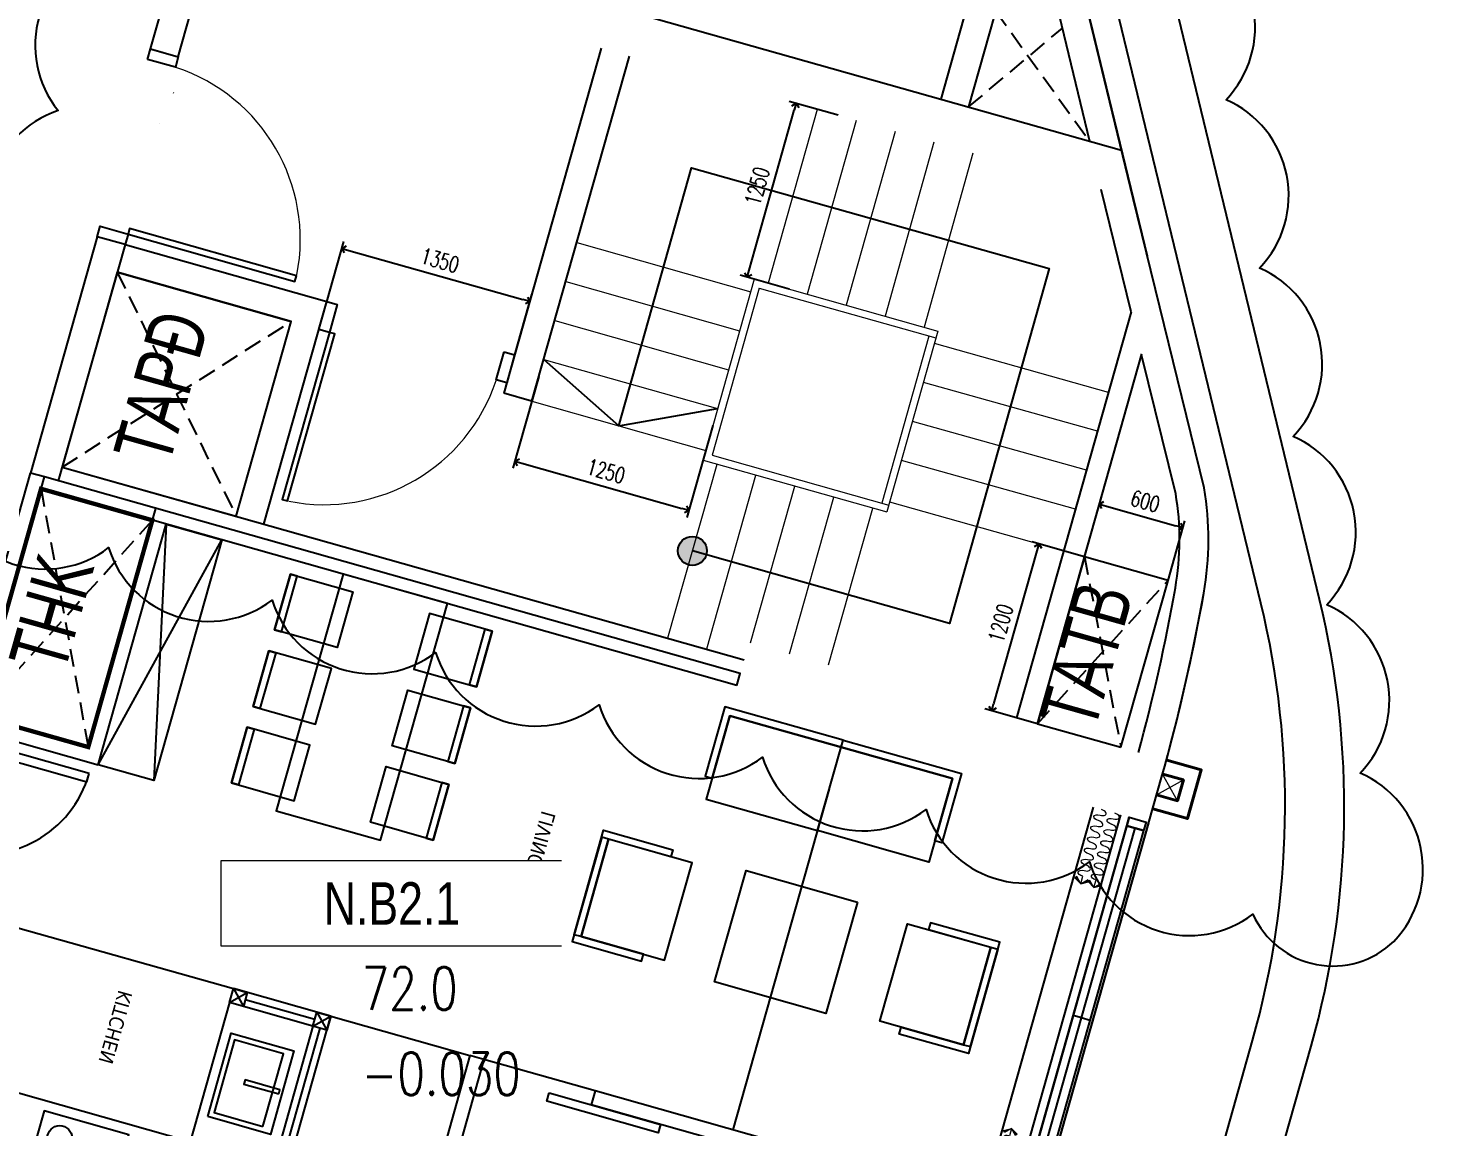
# Model space of a CAD drawing. Header units: millimetres. Extents: x -361706341 to 361216459, y -284152911 to 284385905.
# Drawn here: x -35786 to -26071, y 129701 to 137300 of the extents above; entities that cross this region are included whole.
import ezdxf
from ezdxf.enums import TextEntityAlignment as Align
from ezdxf.xclip import XClip

# ---------------------------------------------------------------- set-up
doc = ezdxf.new("R2010")
doc.units = ezdxf.units.MM
doc.header["$LTSCALE"] = 100
doc.header["$MEASUREMENT"] = 0
doc.header["$XCLIPFRAME"] = 0
doc.set_wipeout_variables(frame=1)
for name, pattern in [('ACAD_ISO03W100', [30, 12, -18]), ('HIDDEN', [0.375, 0.25, -0.125]), ('Xref_ST_MBDV Cot vach 30.7.2022$0$HIDDEN', [0.375, 0.25, -0.125])]:
    doc.linetypes.add(name, pattern=pattern)
for name, color, linetype in [('1VinaPVC-Text', 9, 'Continuous'), ('A-_FURN----_E-_N', 251, 'Continuous'), ('A-_SANIEQPT_E-_N', 251, 'Continuous'), ('A-ANNO-ROOM', 50, 'Continuous'), ('A-CORE-OTLN', 160, 'Continuous'), ('A-FLOR-STRS', 1, 'Continuous'), ('A-FLOR-STRS-ARROW', 8, 'Continuous'), ('A-WALL-FNSH', 11, 'Continuous'), ('A-WALL-PATT', 251, 'Continuous'), ('dien tich thong thuy', 3, 'Continuous'), ('IDEA - dim', 251, 'Continuous'), ('KT-Net manh', 139, 'Continuous'), ('KT-Tuong', 1, 'Continuous'), ('Xref_NT1+NT2_MBDV Cot vach_220729$0$ccu12-Thay', 7, 'Continuous'), ('Xref_NT1+NT2_MBDV Cot vach_220729$0$KT-Text', 7, 'Continuous'), ('Xref_ST_MBDV Cot vach 30.7.2022$0$KT-Khuat', 9, 'Xref_ST_MBDV Cot vach 30.7.2022$0$HIDDEN'), ('Xref_ST_MBDV Cot vach 30.7.2022$0$KT-Thay', 7, 'Continuous')]:
    doc.layers.add(name, color=color, linetype=linetype)
for name, color, linetype, lineweight in [('A-DOOR', 1, 'Continuous', 9), ('CIC36 net manh', 8, 'Continuous', 9), ('KT-Chuviet', 255, 'Continuous', 15), ('KT-lomo nuoc', 3, 'HIDDEN', 5), ('KT-Net cat', 1, 'Continuous', 40), ('KT-Net thay', 7, 'Continuous', 15), ('KT-Net truc', 18, 'Continuous', 15)]:
    doc.layers.add(name, color=color, linetype=linetype, lineweight=lineweight)
doc.styles.add('220126_HDN_HBA typical plan$0$211210_HDN_HBA_TYPICAL PLAN CORE OPT 1$0$HBA-Text', font='GOTHIC.TTF')
doc.styles.add('font unicode ccu', font='arial.ttf')
doc.styles.add('ROMANS', font='ROMANS.SHX')
doc.styles.add('Tahoma', font='tahoma.ttf')
doc.styles.add('Xref_NT1+NT2_MBDV Cot vach_220729$0$Arial', font='arial.ttf', dxfattribs={"width": 0.7})
doc.styles.add('Xref_NT1+NT2_MBDV Cot vach_220729$0$xref.N.Cot vach tang N2$0$DIM', font='vnsimli.shx', dxfattribs={"width": 0.7})
doc.dimstyles.new('Xref_NT1+NT2_MBDV Cot vach_220729$0$xref.N.Cot vach tang N2$0$CCU 1-100 A1', dxfattribs={"dimscale": 100, "dimtxt": 2.2, "dimasz": 1, "dimexe": 1, "dimexo": 0, "dimgap": 1, "dimtad": 1, "dimdec": 0, "dimdsep": 46, "dimtxsty": 'Xref_NT1+NT2_MBDV Cot vach_220729$0$xref.N.Cot vach tang N2$0$DIM', "dimblk1": 'Xref_NT1+NT2_MBDV Cot vach_220729$0$xref.N.Cot vach tang N2$0$_ARCHTICK', "dimblk2": 'Xref_NT1+NT2_MBDV Cot vach_220729$0$xref.N.Cot vach tang N2$0$_ARCHTICK', "dimsah": 1, "dimcen": 0, "dimdle": 1, "dimclrd": 256, "dimclre": 256, "dimclrt": 31, "dimadec": 0, "dimazin": 0, "dimtfac": 1, "dimtdec": 0, "dimtix": 1, "dimtmove": 2, "dimatfit": 3, "dimldrblk": 'Xref_NT1+NT2_MBDV Cot vach_220729$0$xref.N.Cot vach tang N2$0$_ARCHTICK', "dimfxl": 8, "dimtolj": 1, "dimarcsym": 0})

# ---------------------------------------------------------------- blocks, each defined once
blk = doc.blocks.new('*U167')
for points in [[(396.7561588253833, -484.1490495130481), (464.3337632049024, -466.3349522090732), (394.4481821902239, -466.0516779393653)], [(482.6951045578201, -398.9039813853606), (464.6170375002125, -396.4493711387506), (464.3337632049024, -466.3349522090732)]]:
    blk.add_hatch(color=256).paths.add_polyline_path(points)
blk.add_line((464.3337632049024, -466.3349522090732), (416.9273155568029, -418.7598943406972))
for points in [[(396.7561588253833, -484.1490495130481), (464.3337632049024, -466.3349522090732), (394.4481821902239, -466.0516779393653)], [(482.6951045578201, -398.9039813853606), (464.6170375002125, -396.4493711387506), (464.3337632049024, -466.3349522090732)]]:
    blk.add_lwpolyline(points, close=True)
for centre in [(16.76743755071067, -17.17677016190672), (85.71403000141326, -87.65612936302188), (155.3043908096025, -157.4940017787478), (224.8947516177918, -227.3318741944736), (294.485112425981, -297.1697466101995), (364.0754732341703, -367.0076190259254)]:
    blk.add_ellipse(centre, major_axis=(34.52187991841241, 31.95056764796491), ratio=0.5238875827070036, start_param=4.731720461219403, end_param=7.873313114809197)
at = {"extrusion": (0, 0, -1)}
for centre in [(51.5728287498025, -52.1059534814385), (120.5194212005051, -122.5853126825537), (190.1097820086943, -192.4231850982796), (259.7001428168836, -262.2610575140054), (329.2905036250728, -332.0989299297313), (398.8808644332621, -401.9368023454572)]:
    blk.add_ellipse(centre, major_axis=(-32.07293168385898, -34.4082260416161), ratio=0.5238875826554585, start_param=4.731720461217387, end_param=7.87331311480718, dxfattribs=at)
blk = doc.blocks.new('*U164')
at = {"ltscale": 5}
blk.add_lwpolyline([(305, -530), (305, -1.13686837721616e-13), (-305, 0), (-305, -530)], close=True, dxfattribs=at)
for centre in [(-150, -150), (150, -150.0000000000001), (-150, -380), (150, -380)]:
    blk.add_circle(centre, 85, dxfattribs=at)
blk = doc.blocks.new('*U165')
at = {"ltscale": 5}
for points in [[(-300, -450), (300, -450), (300, 0), (-300, 0)], [(-261, -65), (261, -65), (261, -415), (-261, -415)], [(-15, -20), (15, -20), (15, -270), (-15, -270)]]:
    blk.add_lwpolyline(points, close=True, dxfattribs=at)
blk = doc.blocks.new('*U163')
at = {"linetype": 'Continuous'}
for points in [[(-375.0000000000002, -849.9999999962746), (374.9999999999998, -849.9999999962748), (375.0000000000002, 850.0000000037252), (-374.9999999999998, 850.0000000037254)], [(-724.9999999999999, 750.0000000037254), (-274.9999999999999, 750.0000000037253), (-274.9999999999999, 350.0000000037253), (-724.9999999999999, 350.0000000037254)], [(-724.9999999999999, 350.0000000037254), (-674.9999999999999, 350.0000000037254), (-674.9999999999999, 750.0000000037254), (-724.9999999999999, 750.0000000037254)], [(725.0000000000001, 750.0000000037252), (275.0000000000001, 750.0000000037253), (275.0000000000001, 350.0000000037252), (725.0000000000001, 350.0000000037252)], [(725.0000000000001, 350.0000000037252), (675.0000000000001, 350.0000000037252), (675.0000000000001, 750.0000000037252), (725.0000000000001, 750.0000000037252)], [(-725, 200.0000000037254), (-274.9999999999999, 200.0000000037253), (-275.0000000000001, -199.9999999962747), (-725, -199.9999999962746)], [(-725, -199.9999999962746), (-675, -199.9999999962746), (-675, 200.0000000037254), (-725, 200.0000000037254)], [(725, 200.0000000037251), (275.0000000000001, 200.0000000037252), (274.9999999999999, -199.9999999962748), (725, -199.9999999962749)], [(725, -199.9999999962749), (675, -199.9999999962748), (675, 200.0000000037252), (725, 200.0000000037251)], [(-725.0000000000001, -749.9999999962746), (-275.0000000000001, -749.9999999962747), (-275.0000000000001, -349.9999999962747), (-725.0000000000001, -349.9999999962746)], [(-725.0000000000001, -349.9999999962746), (-675.0000000000001, -349.9999999962746), (-675.0000000000001, -749.9999999962746), (-725.0000000000001, -749.9999999962746)], [(724.9999999999999, -749.9999999962748), (274.9999999999999, -749.9999999962747), (274.9999999999999, -349.9999999962748), (724.9999999999999, -349.9999999962748)], [(724.9999999999999, -349.9999999962748), (674.9999999999999, -349.9999999962748), (674.9999999999999, -749.9999999962748), (724.9999999999999, -749.9999999962748)]]:
    blk.add_lwpolyline(points, close=True, dxfattribs=at)
blk = doc.blocks.new('dc')
for points in [[(-1100, -40), (-1110, -40), (-1110, -100), (-1150, -100), (-1150, 100), (-1100, 100)], [(-50, -40), (-40, -40), (-40, -100), (0, -100), (0, 100), (-50, 100)], [(-1109.999999999985, -400), (-1109.999999999985, -100), (-1049.999999999985, -100), (-1049.999999999985, -400)], [(-39.99999999998545, -869.9999999999709), (-39.99999999998545, -99.9999999999709), (-99.99999999998545, -99.9999999999709), (-99.99999999998545, -869.9999999999709)]]:
    blk.add_lwpolyline(points, close=True)
for centre, radius, start, end in [((-1110.000000000029, -99.9999999999709), 300.0000000000291, 270, 0), ((-40.0000000000291, -100.0000000000873), 769.9999999999345, 180, 270)]:
    blk.add_arc(centre, radius, start, end)
blk = doc.blocks.new('27')
blk.add_line((-5.820766091346741e-11, 100), (-4.365574568510056e-11, 1.455191522836685e-11))
blk.add_lwpolyline([(84.9999999999709, 5099.999999294523), (2.91038304567337e-11, 5099.999999294509), (-2.91038304567337e-11, 100)])
at = {"color": 6, "const_width": 29.99999999999999}
blk.add_lwpolyline([(84.9999999999709, 900.0000000000146), (1714.999999999956, 900.0000000000146), (1714.999999999971, 100.0000000000146), (84.9999999999709, 100)], close=True, dxfattribs=at)
at = {"layer": 'A-_FURN----_E-_N'}
for p, q in [((3049.994292274088, 4920.000000000015), (3149.994292274074, 4920)), ((3149.994292274088, 2920.000000000029), (4749.994292274103, 2920.000000000015)), ((3149.994292274074, 2320.000000000015), (4149.994292274088, 2320.000000000015)), ((84.99999999995634, 1400.000000000015), (84.99999999994179, 1000.000000000015))]:
    blk.add_line(p, q, dxfattribs=at)
at = {"layer": 'A-_FURN----_E-_N', "linetype": 'Continuous'}
for points in [[(1349.999999999971, 6835.738865495136), (1349.999999999985, 7283.743899560242), (2049.999999999971, 7283.743899560242), (2049.999999999956, 7333.74389956025), (1299.999999999971, 7333.743899560257), (1299.999999999971, 6835.73886549515)], [(2049.999999999942, 6835.738865495136), (2049.999999999971, 7283.743899560242), (1349.999999999985, 7283.743899560242), (1349.999999999927, 7333.743899560257), (2099.999999999942, 7333.743899560242), (2099.999999999971, 6835.73886549515)], [(2049.999999999971, 7283.743899560242), (2049.999999999971, 6683.743899560257), (1349.999999999971, 6683.743899560242), (1349.999999999985, 7283.743899560242)], [(748.005034064845, 6709.999999647203), (299.9999999999854, 6709.999999647218), (299.9999999999563, 5909.999999647218), (249.9999999999854, 5909.999999647211), (249.9999999999709, 6759.999999647225), (748.0050340648304, 6759.999999647218)], [(299.9999999999854, 6709.999999647218), (899.9999999999418, 6709.999999647203), (899.9999999999563, 5909.999999647218), (299.9999999999563, 5909.999999647218)], [(1299.999999999956, 6309.999999647189), (2099.999999999985, 6309.999999647203), (2099.999999999956, 5509.999999647189), (1299.999999999971, 5509.999999647218)], [(748.0050340648304, 5109.999999647218), (299.9999999999563, 5109.999999647218), (299.9999999999563, 5909.999999647218), (249.9999999999854, 5909.999999647211), (249.9999999999709, 5059.999999647203), (748.005034064845, 5059.999999647203)], [(299.9999999999563, 5109.999999647218), (899.9999999999563, 5109.999999647218), (899.9999999999563, 5909.999999647218), (299.9999999999563, 5909.999999647218)], [(2049.999999999971, 4536.256099734179), (2049.999999999971, 5136.256099734164), (1349.999999999956, 5136.256099734179), (1349.999999999942, 4536.256099734179)], [(1349.999999999956, 4984.261133799286), (1349.999999999942, 4536.256099734179), (2049.999999999971, 4536.256099734179), (2049.999999999971, 4486.256099734179), (1299.999999999956, 4486.256099734179), (1299.999999999956, 4984.261133799242)], [(2049.999999999971, 4984.261133799286), (2049.999999999971, 4536.256099734179), (1349.999999999942, 4536.256099734179), (1349.999999999956, 4486.256099734164), (2099.999999999971, 4486.256099734164), (2099.999999999971, 4984.261133799286)]]:
    blk.add_lwpolyline(points, close=True, dxfattribs=at)
at = {"layer": 'A-WALL-FNSH', "color": 5}
for points in [[(285.0001801965118, 8079.999999313572), (285.0001801965118, 7959.999999313572), (225.0001801965118, 7959.999999313557), (225.0001801964972, 8079.999999313557)], [(2989.994292274088, 7959.999999313499), (285.0001801965118, 7959.999999313572), (285.0001801965118, 8079.999999313572), (2989.994292274074, 8079.999999313492)], [(1649.99714613703, 8019.999999313564), (285.0001801965118, 8019.999999313572), (285.0001801965118, 8079.999999313572), (1649.99714613703, 8079.999999313572)], [(1649.997146137015, 7959.999999313572), (2989.994292274088, 7959.999999313499), (2989.994292274088, 8019.999999313499), (1649.99714613703, 8019.999999313564)]]:
    blk.add_lwpolyline(points, close=True, dxfattribs=at)
for points in [[(225.0001801965118, 7959.999999313557), (2989.994292274088, 7959.999999313499)], [(3099.994292274059, 2419.999999999985), (3099.994292274103, 2920)], [(3149.994292274103, 2970), (4649.994292274103, 2969.999999999985)]]:
    blk.add_lwpolyline(points, dxfattribs=at)
at = {"layer": 'IDEA - dim'}
for p, q in [((8475.000180194795, 8099.999999294552), (225.0001801965118, 8099.999999294363)), ((3049.994292274074, 7899.999999294421), (225.0001801965263, 7899.999999294363)), ((3049.994292274059, 6899.999999294479), (3049.994292274088, 4920.000000000015)), ((3149.994292274088, 6899.999999294472), (3149.994292274074, 4920)), ((3049.994292274088, 3020.000000000015), (3049.994292274059, 2320.000000000015)), ((4749.994292274074, 3019.999999999985), (3049.994292274088, 3020.000000000015)), ((3049.994292274059, 2920), (3149.994292274088, 3020.000000000015)), ((3149.994292274088, 2920.000000000029), (3049.994292274088, 3020.000000000015)), ((3149.994292274074, 2920.000000000087), (3149.994292274074, 2320.000000000015)), ((3049.994292274059, 2320.000000000015), (3149.994292274074, 2420.000000000015)), ((3149.994292274074, 2320.000000000015), (3049.994292274103, 2420.000000000015)), ((4149.994292274088, 2320.000000000015), (4149.994292274088, 770.0000000000146))]:
    blk.add_line(p, q, dxfattribs=at)
for points in [[(3149.994292274074, 4617.352280587365), (3149.994292274074, 5417.352280587365), (3209.994292274074, 5417.352280587365), (3209.994292274088, 4617.35228058738)], [(3149.994292274088, 2920.000000000029), (3049.994292274059, 2920), (3049.994292274088, 3020.000000000015), (3149.994292274088, 3020.000000000015)], [(3149.994292274074, 2320.000000000015), (3049.994292274059, 2320.000000000015), (3049.994292274103, 2420.000000000015), (3149.994292274074, 2420.000000000015)], [(1814.999999999971, 1000.000000000015), (84.99999999994179, 1000.000000000015), (84.99999999995634, 1400.000000000015), (1814.999999999956, 1400)]]:
    blk.add_lwpolyline(points, close=True, dxfattribs=at)
at = {"layer": 'KT-Net manh', "linetype": 'ACAD_ISO03W100', "ltscale": 4}
for p, q in [((225.0001801965118, 7699.999999294363), (3049.994292244286, 7699.999999294458)), ((599.9999999999563, 5909.999999647203), (3049.994292274059, 5909.999999647203)), ((3049.994292274088, 4920.000000000015), (3049.994292274088, 4120.000000000015)), ((3049.994292274088, 3020.000000000015), (3049.994292274059, 4020)), ((3049.994292274059, 770.0000000000146), (3049.994292274059, 2320.000000000015)), ((84.99999999994179, 1000.000000000015), (1814.999999999956, 1400)), ((1814.999999999971, 1000.000000000015), (84.99999999995634, 1400.000000000015))]:
    blk.add_line(p, q, dxfattribs=at)
at = {"layer": 'KT-Tuong'}
for p, q in [((84.99999999995634, 5099.999999294538), (84.9999999999709, 900.0000000000146)), ((3049.994292274088, 4120.000000000015), (3049.994292274059, 4020)), ((3049.994292274088, 4120.000000000015), (5749.994292274088, 4120)), ((3049.994292274059, 4020), (5749.994292274074, 4020.000000000015)), ((84.9999999999709, 900.0000000000146), (-4.365574568510056e-11, 900.0000000000146)), ((1714.999999999956, 900.0000000000146), (84.9999999999709, 900.0000000000146)), ((1714.999999999956, 1.455191522836685e-11), (1714.999999999956, 900.0000000000146)), ((1714.999999999971, 100.0000000000146), (-5.820766091346741e-11, 100)), ((1714.999999999956, 1.455191522836685e-11), (-4.365574568510056e-11, 1.455191522836685e-11))]:
    blk.add_line(p, q, dxfattribs=at)
for points in [[(1814.999999999971, 170.0000000000146), (1814.999999999971, 1000.000000000015), (84.99999999994179, 1000.000000000015)], [(-5.820766091346741e-11, 100), (-4.365574568510056e-11, 1.455191522836685e-11)]]:
    blk.add_lwpolyline(points, dxfattribs=at)
at = {"layer": 'Xref_ST_MBDV Cot vach 30.7.2022$0$KT-Khuat', "linetype": 'Xref_ST_MBDV Cot vach 30.7.2022$0$HIDDEN', "ltscale": 5}
for p, q in [((84.9999999999709, 100), (1714.999999999956, 900.0000000000146)), ((1714.999999999971, 100.0000000000146), (84.9999999999709, 900.0000000000146))]:
    blk.add_line(p, q, dxfattribs=at)
at = {"layer": 'A-_FURN----_E-_N', "linetype": 'Continuous', "rotation": 270}
blk.add_blockref('*U163', (934.9999999962165, 2645.000000000015), dxfattribs=at)
at = {"layer": 'A-_FURN----_E-_N', "rotation": 179.9999999999999}
blk.add_blockref('dc', (1849.994292274074, 84.99997074174462), dxfattribs=at)
at = {"layer": 'A-_SANIEQPT_E-_N', "linetype": 'Continuous', "extrusion": (0, 0, -1), "zscale": -0.9999999999999998, "rotation": 359.9999999999999}
blk.add_blockref('*U165', (-3649.994292274088, 2840), dxfattribs=at)
at = {"layer": 'A-_SANIEQPT_E-_N', "linetype": 'Continuous', "rotation": 90}
blk.add_blockref('*U164', (4219.994292274074, 1595), dxfattribs=at)
at = {"layer": 'CIC36 net manh', "color": 8, "xscale": 0.81000000001126, "yscale": 0.81000000001126, "zscale": 0.81000000001126, "rotation": 45.123201203973}
for p in [(225.5284508862678, 7856.29028462265), (225.7461652182974, 7761.336658135711)]:
    blk.add_blockref('*U167', p, dxfattribs=at)
at = {"layer": 'CIC36 net manh', "color": 8, "extrusion": (0, 0, -1), "xscale": 0.8100000000112606, "yscale": 0.8100000000112606, "zscale": -0.8100000000112604, "rotation": 45.12320120397298}
blk.add_blockref('*U167', (-3049.248307222471, 7761.336658135697), dxfattribs=at)
at = {"layer": '1VinaPVC-Text', "style": 'Tahoma', "text_generation_flag": 4}
for s, p in [('LIVING ROOM', (1280.21220677899, 4137.080444374005)), ('KITCHEN', (3269.272469775722, 1657.752533752602))]:
    blk.add_text(s, height=100.0000000000054, dxfattribs=at).set_placement(p)
blk = doc.blocks.new('D--1350')
at = {"color": 8}
blk.add_arc((12617673.62648317, 597359.5347165096, -0.0001246030657289414), 1253.725465295016, 168.7753883424942, 251.6858554326427, dxfattribs=at)
at = {"layer": 'A-FLOR-STRS', "elevation": -0.0001246030657289414}
for points in [[(12617611.16276832, 597322.5291379769), (12616456.67406882, 597649.8758085204), (12616445.76251313, 597611.3928518703), (12617600.25121264, 597284.0461813267)], [(12617824.03671848, 597340.126903272), (12617803.57755157, 597267.971359553), (12617611.16276832, 597322.5291379769), (12617631.62193523, 597394.684681696)], [(12617476.23088103, 596113.4826600483), (12617455.77171412, 596041.3271163292), (12617263.35693087, 596095.8848947531), (12617283.81609778, 596168.0404384722)]]:
    blk.add_lwpolyline(points, close=True, dxfattribs=at)
blk = doc.blocks.new('Xref_NT1+NT2_MBDV Cot vach_220729$0$xref.N.Cot vach tang N2$0$_Open90')
at = {"color": 0, "linetype": 'ByBlock', "lineweight": -2}
for p, q in [((0, 0), (-1, 0)), ((-0.5, 0.5), (0, 0)), ((0, 0), (-0.5, -0.5))]:
    blk.add_line(p, q, dxfattribs=at)
blk = doc.blocks.new('*D230')
at = {"layer": 'Defpoints', "color": 5, "transparency": 16777216}
for p, q in [((-3467.548752991484, -31378.28156893491), (-3647.035591994775, -32012.98975017268)), ((-2264.717929650099, -31718.42576231249), (-2444.204768653391, -32353.13394355026)), ((-3585.316592547924, -31978.4822856573), (-2478.712233168764, -32291.41494410341))]:
    blk.add_line(p, q, dxfattribs=at)
at = {"layer": 'Defpoints', "color": 0, "transparency": 16777216}
for p in [(-3467.548752991484, -31378.28156893491, 0.02262902522295037), (-2264.717929650099, -31718.42576231249, 0.02369254852041576), (-2430.599001187652, -32305.02071156915)]:
    blk.add_point(p, dxfattribs=at)
at = {"layer": 'Defpoints', "color": 5, "transparency": 16777216, "xscale": 49.99999999999999, "yscale": 49.99999999999999, "zscale": 49.99999999999999}
for p, rotation in [((-3633.429824529037, -31964.87651819157), 164.2098186843112), ((-2430.599001187652, -32305.02071156915), 344.2098186843112)]:
    blk.add_blockref('Xref_NT1+NT2_MBDV Cot vach_220729$0$xref.N.Cot vach tang N2$0$_Open90', p, dxfattribs=dict(at, rotation=rotation))
at = {"layer": 'Defpoints', "color": 5, "transparency": 16777216, "insert": (-3003.442301180298, -32033.91082772002), "char_height": 110, "attachment_point": 5, "rotation": 344.2098186843112, "style": 'Xref_NT1+NT2_MBDV Cot vach_220729$0$xref.N.Cot vach tang N2$0$DIM'}
blk.add_mtext('\\A1;1250', dxfattribs=at)
blk = doc.blocks.new('Xref_NT1+NT2_MBDV Cot vach_220729$0$xref.N.Cot vach tang N2$0$_ARCHTICK')
at = {"color": 0, "linetype": 'ByBlock', "const_width": 0.15}
blk.add_lwpolyline([(-0.5, -0.5), (0.5, 0.5)], dxfattribs=at)
blk = doc.blocks.new('*D231')
at = {"layer": 'Defpoints', "color": 5, "transparency": 16777216}
for p, q in [((-1399.226751724258, -29570.92600115668), (-1736.250449594996, -29476.01977587715)), ((-2013.387389475522, -30644.62908375894), (-1701.675243340151, -29537.70085168193)), ((-1738.044767409562, -30774.11051529331), (-2075.068465280301, -30679.20429001379))]:
    blk.add_line(p, q, dxfattribs=at)
at = {"layer": 'Defpoints', "color": 0, "transparency": 16777216}
for p in [(-1688.122308565184, -29489.57271065212), (-1399.226751724258, -29570.92600115668, 0.02562990247792651), (-1738.044767409562, -30774.11051529331, 0.02619418656245921)]:
    blk.add_point(p, dxfattribs=at)
at = {"layer": 'Defpoints', "color": 5, "transparency": 16777216, "xscale": 50.00000000000001, "yscale": 50.00000000000001, "zscale": 50.00000000000001}
for p, rotation in [((-1688.122308565184, -29489.57271065212), 74.27272489195731), ((-2026.940324250489, -30692.75722478875), 254.2727248919573)]:
    blk.add_blockref('Xref_NT1+NT2_MBDV Cot vach_220729$0$xref.N.Cot vach tang N2$0$_Open90', p, dxfattribs=dict(at, rotation=rotation))
at = {"layer": 'Defpoints', "color": 5, "transparency": 16777216, "insert": (-1958.600412570438, -30062.70380469301), "char_height": 110, "attachment_point": 5, "rotation": 74.27272489195731, "style": 'Xref_NT1+NT2_MBDV Cot vach_220729$0$xref.N.Cot vach tang N2$0$DIM'}
blk.add_mtext('\\A1;1250', dxfattribs=at)
blk = doc.blocks.new('*D232')
at = {"layer": 'Defpoints', "color": 5, "transparency": 16777216}
for p, q in [((-4932.955002706497, -30861.34493938251), (-4815.530254717097, -30445.1970215211)), ((-4780.987603618976, -30506.89633476779), (-3577.984032930965, -30846.34869066167)), ((-3633.709467673672, -31227.95395742496), (-3516.284719684272, -30811.80603956355))]:
    blk.add_line(p, q, dxfattribs=at)
at = {"layer": 'Defpoints', "color": 0, "transparency": 16777216}
for p in [(-4932.955002706497, -30861.34493938251, 0.02137855384180501), (-3529.863050758559, -30859.92702173596), (-3633.709467673672, -31227.95395742496, 0.02265074346088394)]:
    blk.add_point(p, dxfattribs=at)
at = {"layer": 'Defpoints', "color": 5, "transparency": 16777216, "xscale": 50, "yscale": 50, "zscale": 50}
for p, rotation in [((-4829.108585791383, -30493.31800369351), 164.2424887571415), ((-3529.863050758559, -30859.92702173596), 344.2424887571415)]:
    blk.add_blockref('Xref_NT1+NT2_MBDV Cot vach_220729$0$xref.N.Cot vach tang N2$0$_Open90', p, dxfattribs=dict(at, rotation=rotation))
at = {"layer": 'Defpoints', "color": 5, "transparency": 16777216, "insert": (-4150.971323018968, -30575.56845015268), "char_height": 110, "attachment_point": 5, "rotation": 344.24248875714153, "style": 'Xref_NT1+NT2_MBDV Cot vach_220729$0$xref.N.Cot vach tang N2$0$DIM'}
blk.add_mtext('\\A1;1350', dxfattribs=at)
blk = doc.blocks.new('*D233')
at = {"layer": 'Defpoints', "color": 5, "transparency": 16777216}
for p, q in [((305.6949381821632, -32625.38413356524), (422.2266913527928, -32212.98347185719)), ((456.7465644870554, -32274.69553193295), (937.9062305371845, -32410.65646664045)), ((883.0865374423174, -32788.53725521424), (999.618290612947, -32376.13659350619))]:
    blk.add_line(p, q, dxfattribs=at)
at = {"layer": 'Defpoints', "color": 0, "transparency": 16777216}
for p in [(986.0221971421979, -32424.2525601112), (305.6949381821632, -32625.38413356524, 0.01293218841441934), (883.0865374423174, -32788.53725521424, 0.01293218841441934)]:
    blk.add_point(p, dxfattribs=at)
at = {"layer": 'Defpoints', "color": 5, "transparency": 16777216, "xscale": 50, "yscale": 50, "zscale": 50}
for p, rotation in [((408.6305978820437, -32261.0994384622), 164.2213386614092), ((986.0221971421979, -32424.2525601112), 344.2213386614092)]:
    blk.add_blockref('Xref_NT1+NT2_MBDV Cot vach_220729$0$xref.N.Cot vach tang N2$0$_Open90', p, dxfattribs=dict(at, rotation=rotation))
at = {"layer": 'Defpoints', "color": 5, "transparency": 16777216, "insert": (725.8781938006923, -32241.63246941618), "char_height": 110, "attachment_point": 5, "rotation": 344.2213386614092, "style": 'Xref_NT1+NT2_MBDV Cot vach_220729$0$xref.N.Cot vach tang N2$0$DIM'}
blk.add_mtext('\\A1;600', dxfattribs=at)
blk = doc.blocks.new('*D234')
at = {"layer": 'Defpoints', "color": 5, "transparency": 16777216}
for p, q in [((305.6949381821905, -32625.38413356522), (-58.34016331603016, -32522.51823961476)), ((-23.82040976433564, -32584.23036658127), (-322.9365173266633, -33642.78105227931)), ((-20.61354279494844, -33780.16669978147), (-384.6486442931691, -33677.30080583101))]:
    blk.add_line(p, q, dxfattribs=at)
at = {"layer": 'Defpoints', "color": 0, "transparency": 16777216}
for p in [(305.6949381821905, -32625.38413356522), (-336.532704034069, -33690.89699253841), (-20.61354279494844, -33780.16669978147)]:
    blk.add_point(p, dxfattribs=at)
at = {"layer": 'Defpoints', "color": 5, "transparency": 16777216, "xscale": 50, "yscale": 50, "zscale": 50}
for p, rotation in [((-10.22422305692999, -32536.11442632216), 74.22122763655055), ((-336.532704034069, -33690.89699253841), 254.2212276365506)]:
    blk.add_blockref('Xref_NT1+NT2_MBDV Cot vach_220729$0$xref.N.Cot vach tang N2$0$_Open90', p, dxfattribs=dict(at, rotation=rotation))
at = {"layer": 'Defpoints', "color": 5, "transparency": 16777216, "insert": (-274.4219380896157, -33084.95371734473), "char_height": 110, "attachment_point": 5, "rotation": 74.22122763655057, "style": 'Xref_NT1+NT2_MBDV Cot vach_220729$0$xref.N.Cot vach tang N2$0$DIM'}
blk.add_mtext('\\A1;1200', dxfattribs=at)
blk = doc.blocks.new('A$C418F5BC8')
at = {"layer": 'A-ANNO-ROOM', "insert": (648.1133449638728, 1090.790118377889), "char_height": 600, "attachment_point": 2, "rotation": 50.44882673977027, "style": '220126_HDN_HBA typical plan$0$211210_HDN_HBA_TYPICAL PLAN CORE OPT 1$0$HBA-Text'}
blk.add_mtext_dynamic_manual_height_columns('SL-S', width=722857412.8743668, gutter_width=9765.624999999996, heights=[0], dxfattribs=at)
blk = doc.blocks.new('A$C2A6C5140')
at = {"layer": 'A-ANNO-ROOM', "insert": (731.4497625969816, 1190.0169191678, 0.0003277973379295924), "char_height": 600, "attachment_point": 2, "rotation": 50.44882673977027, "style": '220126_HDN_HBA typical plan$0$211210_HDN_HBA_TYPICAL PLAN CORE OPT 1$0$HBA-Text'}
blk.add_mtext_dynamic_manual_height_columns('2-BR', width=722857412.8743668, gutter_width=9765.624999999996, heights=[0], dxfattribs=at)
blk = doc.blocks.new('A$C5388591E')
at = {"layer": 'A-ANNO-ROOM', "insert": (894.3001998505497, 842.1987865094561, 0.0004622000541105721), "char_height": 600, "attachment_point": 2, "rotation": 1.4064704596368105, "style": '220126_HDN_HBA typical plan$0$211210_HDN_HBA_TYPICAL PLAN CORE OPT 1$0$HBA-Text'}
blk.add_mtext_dynamic_manual_height_columns('3-BR', width=722857412.8743668, gutter_width=9765.624999999996, heights=[0], dxfattribs=at)
blk = doc.blocks.new('A$C21AF0CCA')
at = {"layer": 'A-ANNO-ROOM', "insert": (1197.56892258345, 814.6835720778872), "char_height": 600, "attachment_point": 2, "rotation": 0.10542954816276216, "style": '220126_HDN_HBA typical plan$0$211210_HDN_HBA_TYPICAL PLAN CORE OPT 1$0$HBA-Text'}
blk.add_mtext_dynamic_manual_height_columns('1-BR+', width=722857412.8743668, gutter_width=9765.624999999996, heights=[0], dxfattribs=at)
blk = doc.blocks.new('TAG CAO DO SAN')
blk.add_wipeout([(1526701.778855525, -266095.2298759429), (1527644.6359120198, -266095.2298759429), (1527644.6359120198, -266566.65840419114), (1526701.778855525, -266566.65840419114)]).dxf.layer = 'KT-Net thay'
at = {"layer": 'KT-Net thay', "flags": 128}
blk.add_lwpolyline([(1526701.778855525, -266095.2298759429), (1526701.778855525, -266566.6584041911), (1527644.63591202, -266566.6584041911), (1527644.63591202, -266095.2298759429)], close=True, dxfattribs=at)
for points in [[(1526701.778855525, -266330.9441400666), (1527644.63591202, -266330.9441400666)], [(1526701.778855525, -266566.6584041911), (1527644.63591202, -266566.6584041911)]]:
    blk.add_lwpolyline(points, dxfattribs=at)
at = {"layer": 'KT-Chuviet', "color": 31, "style": 'ROMANS', "width": 0.75}
blk.add_text('DTTT:', height=117.8571320618522, dxfattribs=at).set_placement((1526748.92170835, -266507.8139601254))
at = {"layer": 'KT-Chuviet', "color": 31, "style": 'font unicode ccu', "width": 0.75}
blk.add_attdef('TÊNPHÒNG', text='', height=117.85713, dxfattribs=at).set_placement((1527175.308820772, -266213.4467624734), align=Align.MIDDLE_CENTER)
at = {"layer": 'KT-Chuviet', "color": 31, "ltscale": 15, "style": 'ROMANS', "width": 0.75, "flags": 8}
blk.add_attdef('CAO-DO', (1527091.943339912, -266507.7298381611), '', height=117.8571320618522, dxfattribs=at)
blk = doc.blocks.new('*U340')
at = {"layer": 'KT-lomo nuoc', "ltscale": 500}
for p, q in [((67.36262613074192, -134.0327151581691), (-134.0234181058292, -67.37192318308237)), ((-66.66079197508785, -201.3953412889115), (-2.602085213965211e-18, -0.009297052340116352))]:
    blk.add_line(p, q, dxfattribs=at)
blk.add_lwpolyline([(67.36262613074192, -134.0327151581691), (-66.66079197508785, -201.3953412889115), (-134.0234181058292, -67.37192318308237), (-2.602085213965211e-18, -0.009297052340116352)], close=True, dxfattribs=at)
blk = doc.blocks.new('CTN TB 33-35')
at = {"layer": 'KT-Net cat', "elevation": -5.232891194472365e-10}
for points in [[(-5690.042546162687, -20135.78978736189), (-5449.846689946884, -20203.70080511851), (-5354.623329753897, -19866.90337093358), (-5593.600462735012, -19799.33692504652)], [(-5662.835871821822, -20039.56194902337), (-5518.867853944572, -20080.2662924391), (-5478.057842433285, -19935.92453493126), (-5620.807137075877, -19895.56476338505)]]:
    blk.add_lwpolyline(points, dxfattribs=at)
at = {"layer": 'KT-lomo nuoc', "linetype": 'HIDDEN', "xscale": -0.9999999999999997, "rotation": 10.8976534755902}
blk.add_blockref('*U340', (-5622.401357597453, -19895.10539402644, -5.208242288395329e-08), dxfattribs=at)
blk = doc.blocks.new('A$C300D0CFC')
at = {"layer": 'A-WALL-PATT', "transparency": 33554618}
h = blk.add_hatch(color=256, dxfattribs=at)
h.dxf.hatch_style = 1
edge = h.paths.add_edge_path()
edge.add_arc((-2406.165402736515, -32584.8500393118), 100, 0, 360)
at = {"layer": 'A-CORE-OTLN'}
for p, q in [((-2533.693510469166, -17034.2982864806, 0.0309558238546135), (737.7726845665602, -30544.65118141769, -0.03078749935719767)), ((-2646.258608667704, -17419.25258613119, 0.02941166167128663), (339.9089428411971, -29751.39206705126, -0.02694713811616558)), ((-2762.126817208482, -28874.84517908606), (560.8031654741499, -29813.81047818373)), ((-3036.167826178076, -29109.15601151626), (-3710.35484870334, -31495.05490813966)), ((-2843.704072001186, -29163.54078262128), (-3517.89109452648, -31549.43967924468)), ((-5996.530393593013, -29415.92932509817, -0.0001199954766111244), (-5995.492090953514, -29416.22271970613, -0.0001199958239945797)), ((-6521.867114528926, -30412.27174201838, 0.01655439809494934), (-6983.625295382575, -32046.42871057714)), ((-6329.403113805573, -30466.65564060569, 0.01655439809494934), (-6791.161294659221, -32100.81260916445)), ((-6328.968883271358, -30465.13440136012, 0.01595412979448837), (-4933.605199100188, -30859.41880279261, 0.01721908547496131)), ((-6383.352938637254, -30657.59835778308, 0.01595412979448826), (-5180.453210888838, -30997.49870384962, 0.0170188780245892)), ((-5368.728428804578, -32399.31018745431, 0.01431122635460859), (-4933.605199100479, -30859.4188027929, 0.01740563380979609)), ((-5561.141443772707, -32344.74585141853, 0.01431158862811401), (-5180.453210888838, -30997.49870384962, 0.01701887802458918)), ((-3517.89109452648, -31549.43967924468, 0.01998592808545917), (-3710.354847397452, -31495.05490351826, 0.0198157232186897))]:
    blk.add_line(p, q, dxfattribs=at)
at = {"layer": 'A-CORE-OTLN', "extrusion": (-1.345536328659832e-06, -1.629292407997712e-06, 0.9999999999977675)}
for p, q in [((-6093.995336456224, -29629.61489206133, 0.01857419486548918), (-6092.95677045919, -29629.90735306172, 0.01857511544189362)), ((-3656.156601076946, -31303.24757710029, 0.0190776065871276), (-3657.690629290417, -31308.67639101413, 0.01906669744755725)), ((-6764.0952344978, -32005.01921119221, 0.01315644447173126), (-2048.73296487247, -33337.4464877579, 0.01763368412771227))]:
    blk.add_line(p, q, dxfattribs=at)
for points, elevation in [([(-5923.419031380974, -28294.42562068398), (-6155.15520177549, -29112.93766987612), (-5962.69144885749, -29167.3224456058), (-5731.1531836514, -28348.7544626909)], 0.06714619347491182), ([(-6383.352938610096, -30657.59835770281), (-6764.095751909604, -32005.01954043474), (-5561.141443727432, -32344.74585126648), (-5180.454373533228, -30997.50281843925)], 0.07449335532382592)]:
    blk.add_lwpolyline(points, close=True, dxfattribs=dict(at, elevation=elevation))
at = {"layer": 'A-CORE-OTLN'}
for points, elevation in [([(628.1093141244783, -30932.74500164087), (420.5988190955832, -30085.9397366941)], -1.553037665960642e-10), ([(738.3892691773653, -30542.46911573681), (737.7726845665602, -30544.65118141769)], 0.01293218841441934), ([(628.1093141244783, -30932.74500164087), (-164.9590263069258, -33739.3788001035)], 0.01293218841441934), ([(-20.61130511586089, -33780.16733208549), (702.0553737748414, -31222.68228221708)], 0.01293218841441934)]:
    blk.add_lwpolyline(points, dxfattribs=dict(at, elevation=elevation))
at = {"layer": 'A-CORE-OTLN', "elevation": -1.553037665960642e-10}
for points in [[(871.6070973539609, -34032.39625467075, 0.02233303523540352), (1130.415530825267, -32876.34798938225, 0.08689377473881693), (1132.194638533751, -32149.50330496582), (641.8357013093773, -30148.45497390459)], [(678.5833860497514, -33980.03360696891, 0.02233303523540331), (933.4905646772531, -32841.41150834016, 0.085999482858064), (936.2480885476689, -32190.19242124938), (700.5040698105877, -31228.17227755277)]]:
    blk.add_lwpolyline(points, format="xyb", dxfattribs=at)
at = {"layer": 'A-DOOR', "extrusion": (-1.345536328659832e-06, -1.629292407997712e-06, 0.9999999999977675)}
for p, q in [((-1544.005952436477, -29531.66647437878, 0.02480753660173729), (-1882.502813789994, -30733.71052995196, 0.02239263662960334)), ((-1274.488362669945, -29607.56290911697, 0.02480753660173552), (-1612.985224023461, -30809.60696469015, 0.02239263662960513)), ((-1004.970772903413, -29683.45934385504, 0.0248075366017373), (-1343.467634255067, -30885.50339942996, 0.02239263662960158)), ((-735.4531831368804, -29759.35577859299, 0.02480753660173553), (-1073.950044488534, -30961.39983416873, 0.02239263662959804)), ((-465.9355933666229, -29835.25221333117, 0.02480753660173377), (-804.4324547257274, -31037.29626890784, 0.02239263662959627)), ((-3206.152700087056, -30452.88942401449, 0.01998747142491206), (-2003.16773731634, -30792.81871681137, 0.02105132834477365)), ((-3282.29138610512, -30722.33867803367, 0.01998747142491031), (-2079.306423334405, -31062.26797083148, 0.02105132834477368)), ((-1978.802635552362, -30706.59239957598, 0.02230751834232969), (-2332.087583146989, -31956.84205012734, 0.01979513834722126)), ((-1944.270674500614, -30768.26129748626, 0.0222109161159373), (-2270.375451000407, -31922.32230584207, 0.0198918274529263)), ((-1978.802635550499, -30706.59239957598, 0.02230702927488004), (-708.4553225710988, -31065.55637428747, 0.02230751834229688)), ((-1944.270674500614, -30768.26129748626, 0.0223496478339903), (-721.7288323827088, -31112.53035694326, 0.02343320995616506)), ((-3358.430072123185, -30991.78793205332, 0.0199874714249139), (-2155.445109348744, -31331.7172248516, 0.02105132834477548)), ((-3434.568758141249, -31261.23718607239, 0.01998747142491214), (-2231.583795364946, -31601.16647887114, 0.02105132834477728)), ((-3516.145921731368, -31549.93281537888, 0.01998747142491217), (-2313.160958955064, -31889.86210817762, 0.02105132834477731)), ((-2332.087583150715, -31956.84205012734, 0.01972151658441781), (-1061.740270195529, -32315.80602479272, 0.02087300669877487)), ((-2270.375450996682, -31922.32230584219, 0.01976509571624809), (-1048.144076263532, -32267.69008657522, 0.02087208404838212))]:
    blk.add_line(p, q, dxfattribs=at)
at = {"layer": 'A-DOOR', "extrusion": (2.938532627722291e-07, -2.092537221284339e-06, 0.9999999999977675)}
for p, q in [((-708.4553225692362, -31065.55637426965, 0.02230751834232973), (-1061.740270202979, -32315.80602481042, 0.0197951383472213)), ((-770.1552379578352, -31100.03288431477, 0.02221091611593733), (-1096.26001448743, -32254.09389266197, 0.01989182745292633))]:
    blk.add_line(p, q, dxfattribs=at)
at = {"layer": 'A-DOOR', "extrusion": (2.976149452338637e-07, -2.09200552266855e-06, 0.9999999999977675)}
for p, q in [((471.0847277771682, -31488.44807130739, 0.02002824751472814), (-732.5094470977783, -31150.68216575298, 0.02109210443458966)), ((395.4306056555361, -31758.03377902589, 0.02002824751472639), (-808.1635692212731, -31420.26787347149, 0.02109210443458968)), ((319.7764835357666, -32027.6194867444, 0.02002824751472997), (-883.8176913466305, -31689.85358118906, 0.02109210443459149)), ((244.1223614141345, -32297.20519446291, 0.02002824751472822), (-959.4718134682626, -31959.43928890664, 0.02109210443459329)), ((163.0643734261394, -32586.04702416144, 0.02002824751472825), (-1040.529801456258, -32248.28111860517, 0.02109210443459332))]:
    blk.add_line(p, q, dxfattribs=at)
at = {"layer": 'A-DOOR', "extrusion": (-2.938532628369573e-07, 2.092537221275452e-06, 0.9999999999977675)}
for p, q in [((-2576.494132960215, -33185.56680521101, 0.02480753660173766), (-2235.836672512814, -31984.13327341259, 0.02239263662960347)), ((-2307.113432431594, -33261.94768097729, 0.02480753660173589), (-1966.455971986055, -32060.51414918073, 0.02239263662960525)), ((-2004.094191014156, -33219.69187421442, 0.02456907503582205), (-1697.075271455571, -32136.89502494608, 0.02239263662960171)), ((-1734.644816655084, -33295.83055055022, 0.02456858821122063), (-1427.694570928812, -32213.27590071235, 0.02239263662959816)), ((-1465.195442293974, -33371.96922688658, 0.02456810138661582), (-1158.313870403916, -32289.65677647677, 0.02239263662959639))]:
    blk.add_line(p, q, dxfattribs=at)
at = {"layer": 'A-FLOR-STRS-ARROW'}
for p, q in [((-3434.568758141249, -31261.23718607239, 0.01998747142491214), (-2914.653440343216, -31719.89746177825, 0.02051939988484474)), ((-2914.653440343216, -31719.89746177825, 0.02051939988484474), (-2231.583795366809, -31601.16647887067, 0.02105132834477567))]:
    blk.add_line(p, q, dxfattribs=at)
at = {"layer": 'A-FLOR-STRS-ARROW', "elevation": 0.02051973260934613}
blk.add_lwpolyline([(-2914.590442508459, -31719.67384047876), (-2412.018351312727, -29935.71050882665), (62.04346746020019, -30632.69480214012), (-628.0869368631393, -33087.28029539261), (-2406.165402736515, -32584.8500393118)], dxfattribs=at)
at = {"layer": 'A-FLOR-STRS-ARROW'}
blk.add_circle((-2406.165402736515, -32584.8500393118, 0.02051973260934613), 100, dxfattribs=at)
at = {"layer": 'KT-Tuong', "extrusion": (-1.345536328659832e-06, -1.629292407997712e-06, 0.9999999999977675)}
for p, q in [((-269.0542847343895, -27968.62352857759, -0.06978770338125553), (-689.1954324992548, -29460.59650330778, -0.07278474351691966)), ((-130.3537574224174, -28213.92843971914, -0.07017156683988648), (-496.7316005610337, -29514.98129638596, -0.0727850911436736))]:
    blk.add_line(p, q, dxfattribs=at)
at = {"layer": 'Xref_ST_MBDV Cot vach 30.7.2022$0$KT-Khuat', "linetype": 'Xref_ST_MBDV Cot vach 30.7.2022$0$HIDDEN', "ltscale": 5}
for p, q in [((-309.618055154162, -28850.51804531389, 0.02757660385825883), (340.1506154380622, -29752.390115594, 0.02686229914683746)), ((-496.7316005610337, -29514.98129638596, -0.0727850911436736), (152.1161541250185, -28969.95962272107, 0.02788425428075109)), ((305.6949381821614, -32625.38413356521, 0.01293218841441934), (556.7799779944471, -33943.32157257467, 0.01293218841441934)), ((-20.61130511586089, -33780.16733208549, 0.01293218841441934), (883.0865374423156, -32788.53725521424, 0.01293218841441934))]:
    blk.add_line(p, q, dxfattribs=at)
at = {"layer": 'Xref_ST_MBDV Cot vach 30.7.2022$0$KT-Khuat', "linetype": 'Xref_ST_MBDV Cot vach 30.7.2022$0$HIDDEN', "ltscale": 5, "extrusion": (-1.345536328659832e-06, -1.629292407997712e-06, 0.9999999999977675)}
for p, q in [((-6383.352938668802, -30657.59835778165, 0.0159541297946052), (-5561.141443809494, -32344.74585134303, 0.01431158862834653)), ((-6764.095752138644, -32005.01954051666, 0.01312644364828877), (-5180.454373719171, -30997.50281852321, 0.01701886975611725))]:
    blk.add_line(p, q, dxfattribs=at)
at = {"layer": 'Xref_ST_MBDV Cot vach 30.7.2022$0$KT-Thay', "elevation": 0.01293218841441934}
blk.add_lwpolyline([(556.7802941442642, -33943.32045373452), (883.0865374423156, -32788.53725521424), (305.6949381821614, -32625.38413356521), (-20.61130511586089, -33780.16733208549)], close=True, dxfattribs=at)
at = {"layer": 'A-DOOR'}
for p, rotation in [((12611302.198953, 566927.9406194849, 0.01667900116069196), 179.9999999993667), ((592406.0661634784, -12648685.06989405, 0.01808410997885951), 90)]:
    blk.add_blockref('D--1350', p, dxfattribs=dict(at, rotation=rotation))
at = {"layer": 'Defpoints', "color": 5}
for p1, p2, distance, picture, middle in [((-1738.044767409563, -30774.11051529332, 0.02619417465282061), (-1399.226751724258, -29570.92600115668, 0.02562989056828792), 300.1316388492694, '*D231', (-1958.600412570438, -30062.70380469301, -1.190963859476917e-08)), ((-4932.955002706498, -30861.34493938251, 0.04158067516272147), (-3633.709467673674, -31227.95395742496, 0.0428528647818004), 382.39757282015387, '*D232', (-4150.971323018968, -30575.56845015268, 0.02020212132091646)), ((-3467.548752991483, -31378.28156893491, 0.0192099782929897), (-2264.717929650098, -31718.42576231249, 0.02027350159045509), -609.5983631768281, '*D230', (-3003.442301180298, -32033.91082772002, -0.003419046929960666)), ((305.6949381821614, -32625.38413356524, 0.01293218841441934), (883.0865374423156, -32788.53725521424, 0.01293218841441934), 378.5486615009593, '*D233', (725.8781938006923, -32241.63246941618)), ((305.6949381821905, -32625.38413356521), (-20.61354279494844, -33780.16669978146), -328.2895019175755, '*D234', (-274.4219380896157, -33084.95371734473))]:
    dim = blk.add_aligned_dim(p1=p1, p2=p2, distance=distance, dimstyle='Xref_NT1+NT2_MBDV Cot vach_220729$0$xref.N.Cot vach tang N2$0$CCU 1-100 A1', override={"dimscale": 50, "dimblk1": 'Xref_NT1+NT2_MBDV Cot vach_220729$0$xref.N.Cot vach tang N2$0$_Open90', "dimblk2": 'Xref_NT1+NT2_MBDV Cot vach_220729$0$xref.N.Cot vach tang N2$0$_Open90', "dimclrd": 5, "dimclre": 5, "dimclrt": 5, "dimlwd": 65535, "dimlwe": 65535}, dxfattribs=at)
    dim.commit()
    dim.dimension.update_dxf_attribs({"geometry": picture, "text_midpoint": middle})

msp = doc.modelspace()

# ---------------------------------------------------------------- linework, layer by layer
at = {"layer": 'Defpoints'}
for points in [[(-36359.02931183597, 134069.0992416514, 0.52056705), (-35228.57368682764, 133706.9498154078, 0.52056705), (-34098.11806181935, 133344.8003891642, 0.52056705), (-32967.66243681102, 132982.6509629206, 0.52056705), (-31837.20681180272, 132620.501536677, 0.52056705), (-30706.7511867944, 132258.3521104334, 0.52056705), (-29576.2955617861, 131896.2026841898, 0.52056705), (-28445.83993677777, 131534.0532579462, 0.52056705), (-27315.38431176948, 131171.9038317026, 0.52056705), (-26340.79637584084, 130984.3538438893, 0.52056705), (-26572.8821515489, 132148.4922891592, 0.52056705), (-26804.96792725692, 133312.6307344292, 0.52056705), (-27037.05370296497, 134476.7691796991, 0.52056705), (-27269.13947867302, 135640.907624969, 0.52056705), (-27501.22525438108, 136805.046070239, 0.52056705), (-27733.31103008913, 137969.1845155089, 0.52056705), (-27965.39680579718, 139133.3229607788, 0.52056705), (-28197.48258150523, 140297.4614060488, 0.52056705), (-28429.56835721325, 141461.5998513187, 0.52056705), (-28661.65413292131, 142625.7382965886, 0.52056705), (-28893.73990862936, 143789.8767418586, 0.52056705), (-29125.82568433741, 144954.0151871285, 0.52056705)], [(-33239.16354485281, 144703.1465519294, 0.52056705), (-33573.3398555071, 143564.1082205116, 0.52056705), (-33907.51616616143, 142425.0698890938, 0.52056705), (-34241.69247681572, 141286.031557676, 0.52056705), (-34575.86878747001, 140146.9932262583, 0.52056705), (-34910.0450981243, 139007.9548948405, 0.52056705), (-35244.2214087786, 137868.9165634227, 0.52056705), (-35578.39771943289, 136729.8782320049, 0.52056705), (-35912.57403008718, 135590.8399005872, 0.52056705)]]:
    msp.add_lwpolyline(points, format="xyb", dxfattribs=at)
at = {"layer": 'Xref_NT1+NT2_MBDV Cot vach_220729$0$ccu12-Thay'}
for p, q in [((-26855.09815695611, 133348.3112216794), (-32343.23605817705, 156012.974508934, -3.253740455184078e-07)), ((-27260.52764622317, 133322.9944745068), (-32727.92506117313, 155902.0046411206, -3.253740455184078e-07)), ((-39956.46020333594, 85572.025144533), (-27317.70424284492, 130299.6797348131)), ((-39571.53268519239, 85463.25563696862), (-26913.52189410836, 130259.0516973949))]:
    msp.add_line(p, q, dxfattribs=at)
at = {"layer": 'Xref_NT1+NT2_MBDV Cot vach_220729$0$ccu12-Thay', "elevation": 1.118653842299817e-10}
msp.add_lwpolyline([(-41014.83269733153, 85871.77185981006), (-27947.33427595775, 132116.7153951814, 0.02468762443620558), (-27655.26030121636, 133393.144799937, 0.08689377473881693), (-27653.48119350788, 134119.9894843534), (-28143.84013073225, 136121.0378154147), (-32861.93566061798, 155605.6150051492, 0.7715449943642202), (-41527.24522916073, 155769.6532603508), (-55361.54278898783, 106818.0057920576)], format="xyb", dxfattribs=at)
at = {"layer": 'Xref_NT1+NT2_MBDV Cot vach_220729$0$ccu12-Thay'}
for centre, radius in [((-33053.1242631847, 131920.3453975224), 5960), ((-32774.04335784478, 131915.0674500627), 6090)]:
    msp.add_arc(centre, radius, 344.221225554504, 13.61188975612866, dxfattribs=at)

# ---------------------------------------------------------------- block references
at = {"layer": 'A-ANNO-ROOM'}
for p in [(-219419.1170140646, 161761.7519800849), (-220777.6266712345, 156838.5160053847), (-230681.0149184103, 125527.1809483401, 1.346936588895556e-09)]:
    msp.add_blockref('A$C21AF0CCA', p, dxfattribs=at)
at = {"layer": 'dien tich thong thuy'}
for name, p in [('A$C418F5BC8', (-223516.2433024854, 151837.2063959002, 4.458474270978302e-05)), ('A$C418F5BC8', (-226311.5047578524, 148062.4414602462, -1.002392452937338e-05)), ('A$C2A6C5140', (-214212.5530986903, 146029.3951045234, 4.458474270978302e-05)), ('A$C418F5BC8', (-227047.4570732192, 143695.6471061734, -1.002392452937338e-05)), ('A$C418F5BC8', (-226772.426866287, 139347.5846665049, -1.002392452937338e-05)), ('A$C2A6C5140', (-216850.3424148813, 138441.2590964848, 4.458474270978302e-05)), ('A$C418F5BC8', (-228342.5264187414, 134757.3481967633, 4.458474270978302e-05)), ('A$C418F5BC8', (-229636.4059844502, 130770.6799419114, -1.002392452937338e-05)), ('A$C2A6C5140', (-219397.0507274371, 129428.6471536681, 4.458474270978302e-05)), ('A$C2A6C5140', (-221805.0586084725, 120739.7704086142, -1.002392452937338e-05)), ('A$C2A6C5140', (-224090.9080945827, 113904.7195311837, -1.002392452937338e-05)), ('A$C2A6C5140', (-226029.5605684994, 106143.876658391, 4.458474270978302e-05)), ('A$C5388591E', (-219861.3140102914, 168864.9313962967, -1.002374431291389e-05)), ('A$C5388591E', (-236626.0666892111, 104641.9020526973, 4.458517517066486e-05))]:
    msp.add_blockref(name, p, dxfattribs=at)
at = {"layer": 'IDEA - dim', "rotation": 254.2212141373423}
msp.add_blockref('27', (-35769.30132138325, 134223.0633923394), dxfattribs=at)
at = {"layer": 'KT-Net manh'}
msp.add_blockref('A$C300D0CFC', (-28785.67595486922, 166269.4928240268), dxfattribs=at)

# ---------------------------------------------------------------- texts
at = {"layer": 'Xref_NT1+NT2_MBDV Cot vach_220729$0$KT-Text', "extrusion": (-2.279760247110746e-08, -7.842662398760276e-08, 0.9999999999999968), "style": 'Xref_NT1+NT2_MBDV Cot vach_220729$0$Arial', "width": 0.7}
for s, p in [('TAPĐ', (-34671.99631410278, 134763.454122876, -0.009740664394979306)), ('THK', (-35431.399779958, 133202.2623435915, -0.009600912704137701)), ('TATB', (-28277.00046687445, 132907.5536284361, -0.009740902957872956))]:
    msp.add_text(s, height=400, rotation=74.22122668239095, dxfattribs=at).set_placement(p, align=Align.CENTER)

# ---------------------------------------------------------------- next in the draw order: block references
at = {"layer": 'KT-Net truc'}
ref = msp.add_blockref('TAG CAO DO SAN', (-3851207.719201197, 796779.5675876188, -3.413046139884756e-05), dxfattribs=dict(at, xscale=2.5, yscale=2.5, zscale=2.5))
XClip(ref).set_block_clipping_path([(1526674.1636322693, -266330.944140067), (1527644.6359120195, -266095.2298759429)])
ref.add_attrib('CAO-DO', '72.0', (-33477.86085141692, 130510.2429922162, -3.413046139884756e-05), dxfattribs={"layer": 'KT-Chuviet', "color": 31, "ltscale": 15, "height": 294.6428301546305, "style": 'ROMANS', "width": 0.7500000000000001})
ref.add_attrib('CAO-DO', '-0.030', (-33477.86085141692, 129920.9573319069, -3.413046139884756e-05), dxfattribs={"layer": 'KT-Chuviet', "color": 31, "ltscale": 15, "height": 294.6428301546305, "style": 'ROMANS', "width": 0.7500000000000001})
ref.add_attrib('TÊNPHÒNG', 'N.B2.1', dxfattribs={"layer": 'KT-Chuviet', "color": 31, "height": 294.642825, "style": 'font unicode ccu', "width": 0.7500000000000001}).set_placement((-33269.44714926576, 131245.9506814354, -3.413046139884756e-05), align=Align.MIDDLE_CENTER)

# ---------------------------------------------------------------- next in the draw order: block references
msp.add_blockref('CTN TB 33-35', (-22318.51364461955, 152036.7143738797))

doc.saveas('drawing.dxf')
